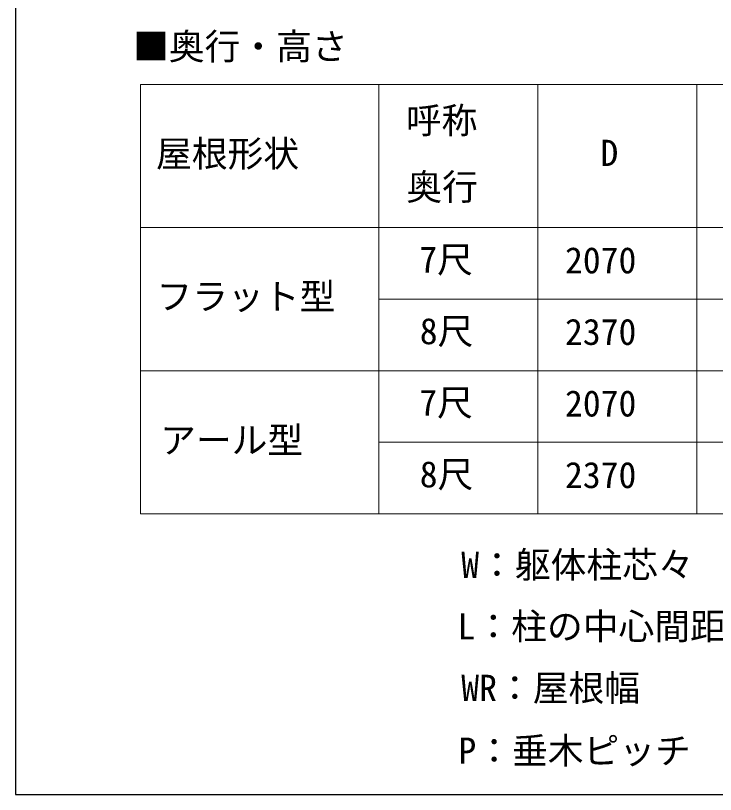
# Model space of a CAD drawing. Units: millimetres, scale not verified. Extents: x -10500 to 10500, y -15600 to 15524.
# Drawn here: x -10500 to -6978, y -15600 to -11683 of the extents above; entities that cross this region are included whole.
import ezdxf
from ezdxf.enums import TextEntityAlignment as Align

# ---------------------------------------------------------------- set-up
doc = ezdxf.new("R2010")
doc.units = ezdxf.units.MM
doc.header["$LTSCALE"] = 80
doc.layers.add('0-1_TABLE1', color=7, linetype='Continuous', lineweight=18)
doc.layers.add('0-2_USER1', color=3, linetype='Continuous')
doc.layers.add('0-7_YKK_ZWAK', color=7, linetype='Continuous')
doc.styles.add('ＭＳ ゴシック', font='')
doc.styles.get('ＭＳ ゴシック').set_extended_font_data('MS Gothic')

msp = doc.modelspace()

# ---------------------------------------------------------------- linework, layer by layer
at = {"layer": '0-1_TABLE1'}
for p, q in [((-9871, -12029.5), (5429, -12029.5)), ((-9871, -12029.5), (-9871, -14189.5)), ((-8671, -12029.5), (-8671, -14189.5)), ((-7871, -12029.5), (-7871, -14189.5)), ((-7071, -12029.5), (-7071, -14189.5)), ((-9871, -12749.5), (5429, -12749.5)), ((-8671, -13109.5), (-5471, -13109.5)), ((-9871, -13469.5), (5429, -13469.5)), ((-8671, -13829.5), (-5471, -13829.5)), ((-9871, -14189.5), (5429, -14189.5))]:
    msp.add_line(p, q, dxfattribs=at)
at = {"layer": '0-7_YKK_ZWAK'}
msp.add_line((-10500, 14999.5), (-10500, -15600.5), dxfattribs=at)
msp.add_lwpolyline([(-10500, -15600.5), (10500, -15600.5), (10500, 14999.5)], dxfattribs=at)

# ---------------------------------------------------------------- texts
at = {"layer": '0-1_TABLE1', "style": 'ＭＳ ゴシック'}
for s, p in [('呼称', (-8535.89, -12316.2)), ('屋根形状', (-9793.1, -12483.59)), ('D', (-7556.4, -12479.5)), ('奥行', (-8533.33, -12650.98)), ('7尺', (-8468.39, -13015.92)), ('2070', (-7734.86, -13019.5)), ('フラット型', (-9791.06, -13201.55)), ('8尺', (-8465.83, -13375.92)), ('2370', (-7734.86, -13379.5)), ('7尺', (-8468.39, -13735.92)), ('2070', (-7734.86, -13739.5)), ('アール型', (-9772.65, -13924.1)), ('8尺', (-8465.83, -14095.92)), ('2370', (-7734.86, -14099.5))]:
    msp.add_text(s, height=132, dxfattribs=at).set_placement(p, align=Align.BOTTOM_LEFT)
at = {"layer": '0-2_USER1', "style": 'ＭＳ ゴシック'}
for s, p in [('■奥行・高さ', (-9908.84, -11944.27)), ('W：躯体柱芯々', (-8257.05, -14551.25)), ('L：柱の中心間距離', (-8275.45, -14860.7)), ('WR：屋根幅', (-8257.05, -15170.3)), ('P：垂木ピッチ', (-8271.36, -15486.02))]:
    msp.add_text(s, height=132, dxfattribs=at).set_placement(p, align=Align.BOTTOM_LEFT)

doc.saveas('drawing.dxf')
